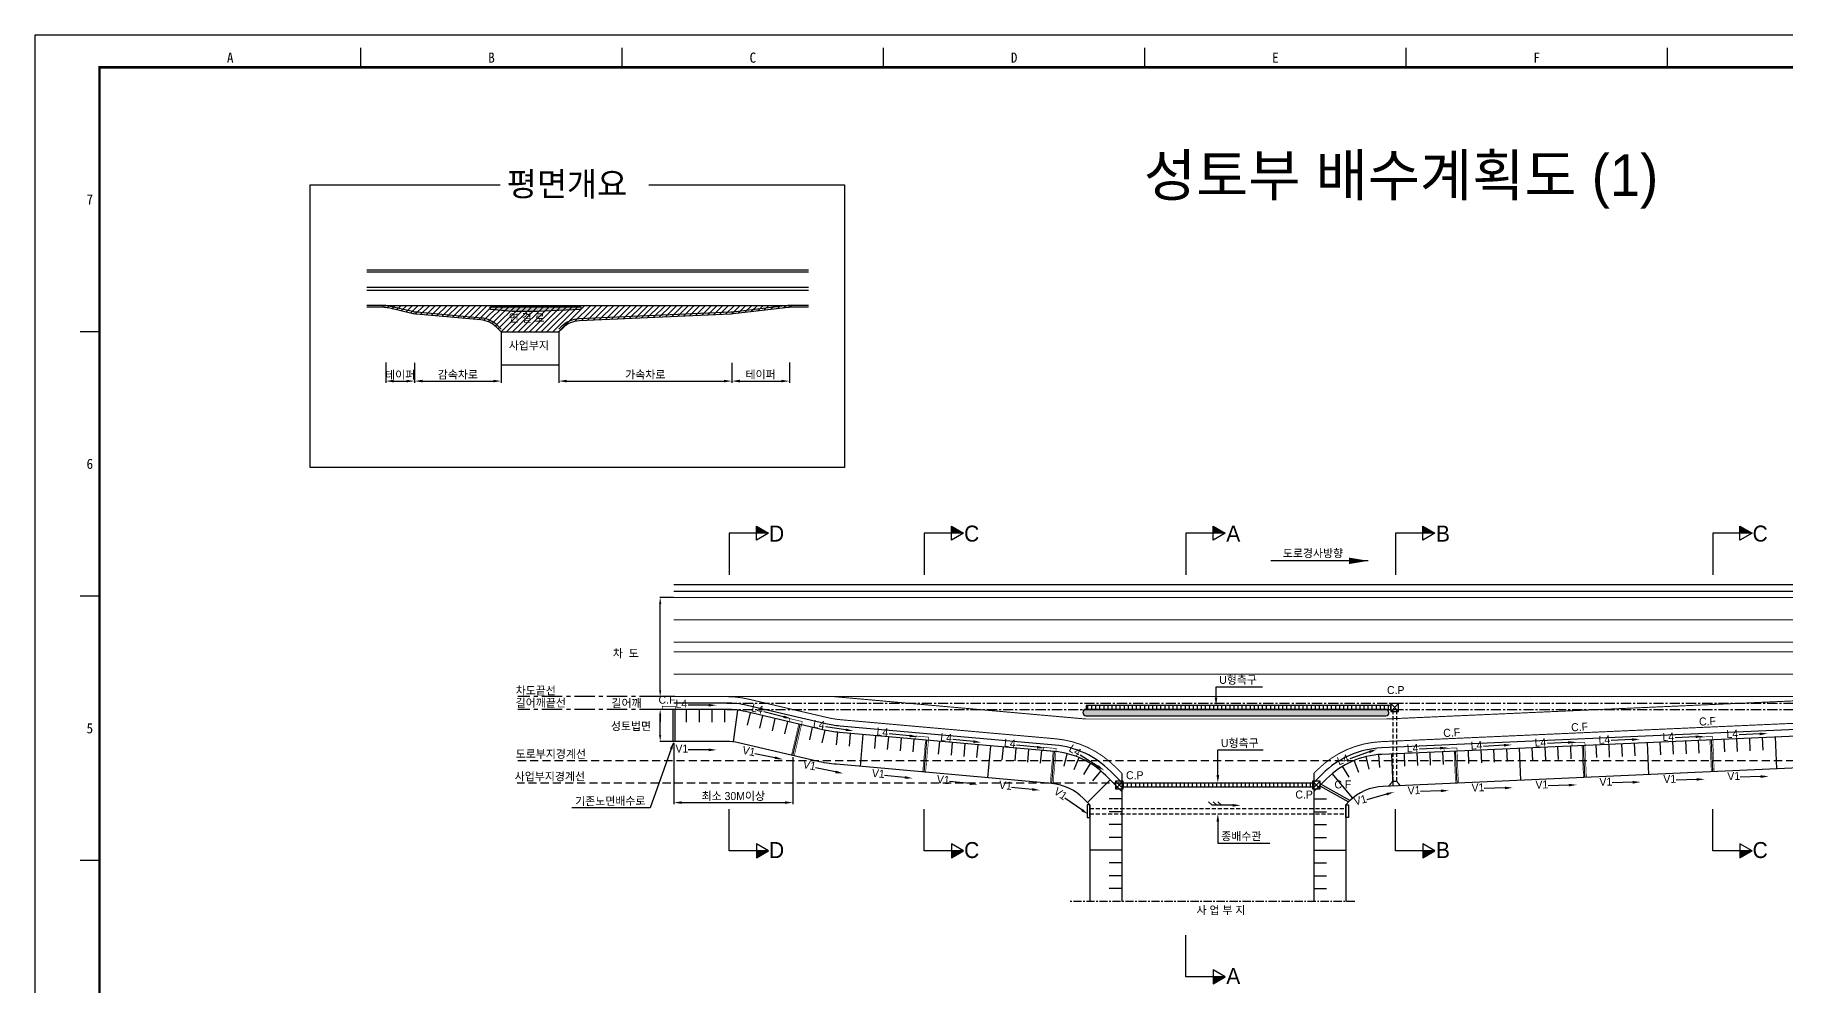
# Model space of a CAD drawing. Header units: millimetres. Extents: x 488 to 911, y 6 to 306.
# Drawn here: x 487.6 to 761.1, y 157.2 to 305.8 of the extents above; entities that cross this region are included whole.
import ezdxf
from ezdxf.enums import TextEntityAlignment as Align

# ---------------------------------------------------------------- set-up
doc = ezdxf.new("R2010")
doc.units = ezdxf.units.MM
doc.header["$LTSCALE"] = 0.2
doc.linetypes.add('CENTER', pattern=[50.8, 31.75, -6.35, 6.35, -6.35])
doc.linetypes.add('HIDDEN', pattern=[9.525, 6.35, -3.175])
for name, color, linetype in [('CC-GSTR-0004', 4, 'Continuous'), ('CM-LANE-0030', 30, 'Continuous'), ('CZ-DIMT-0002', 7, 'Continuous'), ('CZ-EXST-0002', 1, 'Continuous'), ('CZ-LIN1-0007', 7, 'Continuous'), ('CZ-LIN2-0003', 3, 'Continuous'), ('CZ-LIN3-0005', 5, 'Continuous'), ('CZ-LINE-0001', 7, 'Continuous'), ('CZ-MACL-0006', 3, 'Continuous'), ('CZ-TEXT-BOX0', 7, 'Continuous'), ('TITLE', 7, 'Continuous')]:
    doc.layers.add(name, color=color, linetype=linetype)
doc.styles.add('돋움', font='')
doc.styles.add('돋음체', font='')
doc.styles.get('돋움').set_extended_font_data('Dotum')
doc.styles.get('돋음체').set_extended_font_data('DotumChe')

msp = doc.modelspace()

# ---------------------------------------------------------------- hatches: boundary and pattern name
at = {"layer": 'CZ-LIN2-0003'}
h = msp.add_hatch(dxfattribs=at)
h.set_pattern_fill('CROSS', color=256, scale=0.05, style=0)
h.set_pattern_definition([(0, (496.9669, 12.52402), (0.3175, 0.3175), [0.15875, -0.47625]), (90, (497.04626, 12.44464), (-0.3175, 0.3175), [0.15875, -0.47625])])
h.paths.add_polyline_path([(651.78, 200.43, 0.956626), (651.74, 199.43), (663.01, 199.43), (676.1, 199.43), (698.61, 199.43, 0.978035), (698.59, 200.43)])
at = {"layer": 'CZ-LIN3-0005'}
h = msp.add_hatch(dxfattribs=at)
h.set_pattern_fill('ANSI31', color=256, scale=0.2, angle=45, style=0)
h.set_pattern_definition([(90, (491.38624, -8.29264), (-0.635, 1e-16), [])])
h.paths.add_polyline_path([(651.78, 200.43), (699.39, 200.43), (699.39, 201.03), (651.78, 201.03)])
h = msp.add_hatch(dxfattribs=at)
h.set_pattern_fill('ANSI31', color=256, scale=0.2, angle=45, style=0)
h.set_pattern_definition([(90, (496.9669, -20.40686), (-0.635, 1e-16), [])])
h.paths.add_polyline_path([(657.36, 188.32), (687.36, 188.32), (687.36, 188.92), (657.36, 188.92)])
at = {"layer": 'CZ-LINE-0001'}
h = msp.add_hatch(color=256, dxfattribs=at)
edge = h.paths.add_edge_path()
edge.add_line((572.77, 263.27), (558.73, 263.27))
edge.add_arc((558.73, 263.12), 0.15, 90, 264.9204)
edge.add_line((558.71, 262.97), (562.1, 262.67))
edge.add_line((562.1, 262.67), (566.02, 262.67))
edge.add_line((566.02, 262.67), (572.78, 262.97))
edge.add_arc((572.77, 263.12), 0.15, 272.5448, 450)
for points in [[(600.27, 229.09), (600.27, 227.99), (602.17, 227.99)], [(630.74, 229.09), (630.74, 227.99), (632.64, 227.99)], [(671.61, 229.09), (671.61, 227.99), (673.51, 227.99)], [(704.38, 229.09), (704.38, 227.99), (706.28, 227.99)], [(753.93, 229.09), (753.93, 227.99), (755.84, 227.99)], [(602.17, 178.32), (600.27, 178.32), (600.27, 177.22)], [(632.64, 178.32), (630.74, 178.32), (630.74, 177.22)], [(706.28, 178.32), (704.38, 178.32), (704.38, 177.22)], [(755.84, 178.32), (753.93, 178.32), (753.93, 177.22)], [(673.51, 158.63), (671.61, 158.63), (671.61, 157.53)]]:
    msp.add_hatch(color=256, dxfattribs=at).paths.add_polyline_path(points)

# ---------------------------------------------------------------- linework, layer by layer
at = {"layer": 'CC-GSTR-0004'}
for p, q in [((539.4, 269.12), (608.4, 269.12)), ((539.4, 268.82), (608.4, 268.82)), ((541.88, 263.57), (605.66, 263.57)), ((587.36, 219.93), (817.36, 219.93)), ((587.36, 218.93), (817.36, 218.93))]:
    msp.add_line(p, q, dxfattribs=at)
for points in [[(560.4, 259.85), (559.87, 260.38, 0.175969), (557.27, 261.6), (547.19, 262.49, -0.035377), (546.52, 262.6), (542.84, 263.46, 0.05759), (541.88, 263.57), (539.4, 263.57)], [(560.4, 259.43), (559.66, 260.17, 0.175969), (557.24, 261.3), (547.17, 262.19, -0.035377), (546.45, 262.31), (542.77, 263.17, 0.05759), (541.88, 263.27), (539.4, 263.27)], [(608.4, 263.57), (605.66, 263.57, 0.029072), (605.18, 263.55), (596.6, 262.54, -0.017962), (596.25, 262.52), (572.57, 261.46, 0.187394), (569.79, 260.24), (569.4, 259.85)], [(608.4, 263.27), (605.66, 263.27, 0.029072), (605.21, 263.25), (596.63, 262.25, -0.017962), (596.27, 262.22), (572.59, 261.16, 0.187394), (570, 260.03), (569.4, 259.43)], [(657.36, 189.02), (655.58, 190.79, 0.175969), (646.92, 194.84), (613.33, 197.83, -0.035377), (611.1, 198.18), (598.82, 201.06, 0.05759), (595.63, 201.43), (587.36, 201.43)], [(657.36, 187.6), (654.88, 190.09, 0.175969), (646.84, 193.84), (613.24, 196.83, -0.035377), (610.87, 197.21), (598.59, 200.09, 0.05759), (595.63, 200.43), (587.36, 200.43)], [(817.36, 201.43), (808.24, 201.43, 0.029072), (806.61, 201.34), (778.01, 198, -0.017962), (776.87, 197.9), (697.93, 194.4, 0.187394), (688.66, 190.31), (687.36, 189.02)], [(817.36, 200.43), (808.24, 200.43, 0.029072), (806.73, 200.34), (778.13, 197, -0.017962), (776.91, 196.9), (697.98, 193.4, 0.187394), (689.36, 189.6), (687.36, 187.6)]]:
    msp.add_lwpolyline(points, format="xyb", dxfattribs=at)
at = {"layer": 'CM-LANE-0030'}
for p, q in [((539.4, 266.42), (608.4, 266.42)), ((539.4, 265.97), (608.4, 265.97))]:
    msp.add_line(p, q, dxfattribs=at)
at = {"layer": 'CM-LANE-0030', "const_width": 0.15}
for points in [[(587.36, 210.93), (817.36, 210.93)], [(587.36, 209.43), (817.36, 209.43)], [(698.61, 198.93), (777.36, 202.43), (612.36, 202.43), (651.74, 198.93), (698.61, 198.93)]]:
    msp.add_lwpolyline(points, dxfattribs=at)
at = {"layer": 'CZ-EXST-0002'}
for p, q in [((587.36, 200.43), (587.36, 195.43)), ((589.36, 198.43), (589.36, 200.43)), ((591.36, 198.43), (591.36, 200.43)), ((593.36, 198.43), (593.36, 200.43)), ((595.36, 198.43), (595.36, 200.43)), ((596.69, 195.36), (597.36, 200.31)), ((598.86, 197.97), (599.32, 199.92)), ((600.81, 197.51), (601.26, 199.46)), ((602.76, 197.06), (603.21, 199.01)), ((604.7, 196.6), (605.16, 198.55)), ((605.97, 193.23), (607.11, 198.09)), ((608.6, 195.69), (609.05, 197.64)), ((610.56, 195.23), (611, 197.18)), ((612.76, 194.87), (612.97, 196.86)), ((614.79, 194.68), (614.96, 196.68)), ((616.51, 191.52), (616.96, 196.5)), ((618.77, 194.33), (618.95, 196.32)), ((620.76, 194.15), (620.94, 196.15)), ((622.76, 193.98), (622.93, 195.97)), ((624.75, 193.8), (624.93, 195.79)), ((626.48, 190.63), (626.92, 195.61)), ((628.73, 193.45), (628.91, 195.44)), ((630.73, 193.27), (630.9, 195.26)), ((632.72, 193.09), (632.89, 195.08)), ((634.71, 192.91), (634.89, 194.91)), ((636.44, 189.75), (636.88, 194.73)), ((638.69, 192.56), (638.87, 194.55)), ((640.69, 192.38), (640.86, 194.38)), ((717.59, 192.27), (717.5, 194.26)), ((719.72, 189.36), (719.5, 194.35)), ((721.58, 192.44), (721.49, 194.44)), ((723.58, 192.53), (723.49, 194.53)), ((725.58, 192.62), (725.49, 194.62)), ((727.58, 192.71), (727.49, 194.71)), ((729.71, 189.8), (729.49, 194.8)), ((731.57, 192.89), (731.48, 194.89)), ((733.57, 192.98), (733.48, 194.97)), ((735.57, 193.07), (735.48, 195.06)), ((737.57, 193.15), (737.48, 195.15)), ((739.7, 190.25), (739.48, 195.24)), ((741.56, 193.33), (741.47, 195.33)), ((743.56, 193.42), (743.47, 195.42)), ((745.56, 193.51), (745.47, 195.51)), ((747.56, 193.6), (747.47, 195.6)), ((749.69, 190.69), (749.47, 195.68)), ((751.55, 193.78), (751.46, 195.77)), ((753.55, 193.86), (753.46, 195.86)), ((755.55, 193.95), (755.46, 195.95)), ((757.55, 194.04), (757.46, 196.04)), ((759.68, 191.13), (759.46, 196.13)), ((642.68, 192.21), (642.85, 194.2)), ((644.67, 192.03), (644.85, 194.02)), ((646.4, 188.86), (646.84, 193.84)), ((648.33, 191.57), (648.81, 193.51)), ((649.93, 191.04), (650.71, 192.89)), ((651.44, 190.27), (652.48, 191.97)), ((692.89, 189.84), (691.86, 191.55)), ((694.4, 190.59), (693.64, 192.44)), ((696.01, 191.11), (695.54, 193.06)), ((697.68, 191.37), (697.52, 193.37)), ((699.74, 188.47), (699.52, 193.46)), ((701.6, 191.56), (701.51, 193.55)), ((703.6, 191.64), (703.51, 193.64)), ((705.6, 191.73), (705.51, 193.73)), ((707.6, 191.82), (707.51, 193.82)), ((709.73, 188.91), (709.51, 193.91)), ((711.59, 192), (711.5, 194)), ((713.59, 192.09), (713.5, 194.09)), ((715.59, 192.18), (715.5, 194.18)), ((652.01, 185.88), (655.55, 189.42)), ((652.81, 189.28), (654.1, 190.8)), ((693.43, 186.55), (690.23, 190.39)), ((657.36, 186.43), (655.36, 186.43)), ((687.36, 186.43), (689.36, 186.43)), ((652.36, 185.53), (652.36, 170.43)), ((657.36, 184.43), (655.36, 184.43)), ((687.36, 184.43), (689.36, 184.43)), ((692.36, 185.53), (692.36, 170.43)), ((657.36, 182.43), (655.36, 182.43)), ((687.36, 182.43), (689.36, 182.43)), ((657.36, 178.43), (652.36, 178.43)), ((657.36, 180.43), (655.36, 180.43)), ((687.36, 180.43), (689.36, 180.43)), ((687.36, 178.43), (692.36, 178.43)), ((657.36, 176.43), (655.36, 176.43)), ((687.36, 176.43), (689.36, 176.43)), ((657.36, 174.43), (655.36, 174.43)), ((657.36, 172.43), (655.36, 172.43)), ((687.36, 174.43), (689.36, 174.43)), ((687.36, 172.43), (689.36, 172.43))]:
    msp.add_line(p, q, dxfattribs=at)
for points in [[(652.36, 185.53), (651.34, 186.55, 0.175969), (646.39, 188.86), (612.8, 191.85, -0.035377), (609.73, 192.34), (597.45, 195.22, 0.05759), (595.63, 195.43), (587.36, 195.43)], [(817.36, 195.43), (808.24, 195.43, 0.029072), (807.31, 195.38), (778.71, 192.04, -0.017962), (777.14, 191.91), (698.2, 188.4, 0.187394), (692.9, 186.07), (692.36, 185.53)]]:
    msp.add_lwpolyline(points, format="xyb", dxfattribs=at)
at = {"layer": 'CZ-LIN1-0007', "const_width": 0.15}
msp.add_lwpolyline([(587.36, 217.93), (817.36, 217.93)], dxfattribs=at)
at = {"layer": 'CZ-LIN1-0007', "linetype": 'HIDDEN', "ltscale": 3, "const_width": 0.15}
for points in [[(587.36, 214.43), (817.36, 214.43)], [(587.36, 205.93), (817.36, 205.93)], [(595.63, 202.43), (612.36, 202.43)]]:
    msp.add_lwpolyline(points, dxfattribs=at)
at = {"layer": 'CZ-LIN1-0007', "const_width": 0.15}
for points in [[(657.36, 190.43), (656.29, 191.5, 0.175969), (647.01, 195.84), (613.42, 198.82, -0.035377), (611.33, 199.16), (599.05, 202.03, 0.05759), (595.63, 202.43), (587.36, 202.43)], [(817.36, 202.43), (808.24, 202.43, 0.029072), (806.5, 202.33), (777.9, 198.99, -0.017962), (776.82, 198.9), (697.89, 195.39), (697.89, 195.39, 0.187394), (687.95, 191.02), (687.95, 191.02), (687.36, 190.43)]]:
    msp.add_lwpolyline(points, format="xyb", dxfattribs=at)
at = {"layer": 'CZ-LIN2-0003'}
for p, q in [((560.4, 259.43), (560.4, 254.27)), ((560.4, 259.43), (569.4, 259.43)), ((569.4, 259.43), (569.4, 254.27)), ((560.4, 254.27), (569.4, 254.27)), ((657.36, 190.43), (657.36, 170.43)), ((687.36, 190.43), (687.36, 170.43))]:
    msp.add_line(p, q, dxfattribs=at)
msp.add_lwpolyline([(698.59, 200.43), (651.78, 200.43, 0.956626), (651.74, 199.43), (663.01, 199.43), (676.1, 199.43), (698.61, 199.43, 0.978035)], format="xyb", close=True, dxfattribs=at)
at = {"layer": 'CZ-LIN3-0005'}
for p, q in [((699.39, 200.13), (700.59, 201.33)), ((699.39, 201.33), (700.59, 200.13)), ((656.36, 188.02), (657.56, 189.22)), ((656.36, 189.22), (657.56, 188.02)), ((688.36, 188.02), (687.16, 189.22)), ((687.16, 188.02), (688.36, 189.22)), ((692.97, 186.2), (688.36, 188.79)), ((692.82, 185.94), (688.36, 188.44)), ((671.45, 185.44), (670.92, 185.97)), ((672.18, 185.44), (671.65, 185.97)), ((672.91, 185.44), (672.38, 185.97))]:
    msp.add_line(p, q, dxfattribs=at)
at = {"layer": 'CZ-LIN3-0005', "linetype": 'HIDDEN', "ltscale": 0.5}
for p, q in [((699.69, 200.33), (699.69, 189.21)), ((700.29, 200.33), (700.29, 189.21)), ((652.36, 184.93), (692.36, 184.93)), ((652.36, 184.13), (692.36, 184.13))]:
    msp.add_line(p, q, dxfattribs=at)
at = {"layer": 'CZ-LIN3-0005'}
for points, const_width in [([(585.59, 200.43), (587.14, 200.43), (587.14, 195.43), (587.59, 195.43), (587.59, 200.93), (585.59, 200.93), (585.59, 200.43)], 0.1), ([(605.38, 198.5), (606.89, 198.14), (605.75, 193.28), (606.18, 193.17), (607.44, 198.53), (605.49, 198.98), (605.38, 198.5)], 0.1), ([(625.15, 195.77), (626.69, 195.63), (626.25, 190.65), (626.7, 190.61), (627.19, 196.09), (625.2, 196.27), (625.15, 195.77)], 0.1), ([(645.07, 194), (646.62, 193.86), (646.17, 188.88), (646.62, 188.84), (647.11, 194.32), (645.12, 194.5), (645.07, 194)], 0.1), ([(707.73, 193.83), (709.28, 193.9), (709.5, 188.9), (709.95, 188.92), (709.71, 194.42), (707.71, 194.33), (707.73, 193.83)], 0.1), ([(727.71, 194.72), (729.26, 194.79), (729.48, 189.79), (729.93, 189.81), (729.69, 195.31), (727.69, 195.22), (727.71, 194.72)], 0.1), ([(747.69, 195.61), (749.24, 195.67), (749.46, 190.68), (749.91, 190.7), (749.67, 196.19), (747.67, 196.11), (747.69, 195.61)], 0.1), ([(699.09, 188.47), (699.69, 189.21), (700.29, 189.21), (700.89, 188.47)], 0.2)]:
    msp.add_lwpolyline(points, dxfattribs=dict(at, const_width=const_width))
for points in [[(651.78, 200.43), (699.39, 200.43), (699.39, 201.03), (651.78, 201.03)], [(699.39, 200.13), (700.59, 200.13), (700.59, 201.33), (699.39, 201.33)], [(656.36, 188.02), (657.56, 188.02), (657.56, 189.22), (656.36, 189.22)], [(657.36, 188.32), (687.36, 188.32), (687.36, 188.92), (657.36, 188.92)], [(687.16, 188.02), (688.36, 188.02), (688.36, 189.22), (687.16, 189.22)], [(651.96, 185.53), (651.96, 183.53), (652.36, 183.53), (652.36, 185.53)], [(692.76, 185.53), (692.76, 183.53), (692.36, 183.53), (692.36, 185.53)]]:
    msp.add_lwpolyline(points, close=True, dxfattribs=at)
msp.add_lwpolyline([(674.67, 185.44), (671.45, 185.44)], dxfattribs=at)
msp.add_solid([(674.67, 185.65), (675.92, 185.44), (674.67, 185.23)], dxfattribs=at)
at = {"layer": 'CZ-LINE-0001', "color": 30}
for p, q in [((541.88, 263.57), (541.88, 263.27)), ((541.88, 263.4), (542.05, 263.57)), ((542.59, 263.21), (542.95, 263.57)), ((543.32, 263.04), (543.85, 263.57)), ((544.05, 262.87), (544.75, 263.57)), ((544.77, 262.7), (545.64, 263.57)), ((545.5, 262.53), (546.54, 263.57)), ((546.23, 262.36), (547.44, 263.57)), ((546.98, 262.21), (548.34, 263.57)), ((547.8, 262.14), (549.24, 263.57)), ((548.62, 262.06), (550.13, 263.57)), ((549.45, 261.99), (551.03, 263.57)), ((550.27, 261.92), (551.93, 263.57)), ((551.1, 261.84), (552.83, 263.57)), ((551.92, 261.77), (553.73, 263.57)), ((552.75, 261.7), (554.62, 263.57)), ((553.57, 261.62), (555.52, 263.57)), ((554.4, 261.55), (556.42, 263.57)), ((555.22, 261.48), (557.32, 263.57)), ((556.05, 261.4), (558.22, 263.57)), ((556.87, 261.33), (559.11, 263.57)), ((557.67, 261.24), (560.01, 263.57)), ((558.36, 261.03), (560.91, 263.57)), ((558.96, 260.72), (561.81, 263.57)), ((559.47, 260.34), (562.71, 263.57)), ((559.93, 259.9), (563.6, 263.57)), ((560.38, 259.45), (564.5, 263.57)), ((561.25, 259.43), (565.4, 263.57)), ((562.15, 259.43), (566.3, 263.57)), ((563.05, 259.43), (567.2, 263.57)), ((563.95, 259.43), (568.09, 263.57)), ((564.84, 259.43), (568.99, 263.57)), ((565.74, 259.43), (569.89, 263.57)), ((566.64, 259.43), (570.79, 263.57)), ((567.54, 259.43), (571.69, 263.57)), ((568.44, 259.43), (572.59, 263.57)), ((569.33, 259.43), (573.48, 263.57)), ((571.87, 261.07), (574.38, 263.57)), ((572.88, 261.18), (575.28, 263.57)), ((573.82, 261.22), (576.18, 263.57)), ((574.76, 261.26), (577.08, 263.57)), ((575.7, 261.3), (577.97, 263.57)), ((576.64, 261.34), (578.87, 263.57)), ((577.58, 261.39), (579.77, 263.57)), ((578.52, 261.43), (580.67, 263.57)), ((579.46, 261.47), (581.57, 263.57)), ((580.4, 261.51), (582.46, 263.57)), ((581.34, 261.55), (583.36, 263.57)), ((582.28, 261.6), (584.26, 263.57)), ((583.22, 261.64), (585.16, 263.57)), ((584.16, 261.68), (586.06, 263.57)), ((585.1, 261.72), (586.95, 263.57)), ((586.04, 261.76), (587.85, 263.57)), ((586.98, 261.8), (588.75, 263.57)), ((587.92, 261.85), (589.65, 263.57)), ((588.86, 261.89), (590.55, 263.57)), ((589.8, 261.93), (591.44, 263.57)), ((590.74, 261.97), (592.34, 263.57)), ((591.68, 262.01), (593.24, 263.57)), ((592.62, 262.05), (594.14, 263.57)), ((593.56, 262.1), (595.04, 263.57)), ((594.5, 262.14), (595.93, 263.57)), ((595.44, 262.18), (596.83, 263.57)), ((596.38, 262.22), (597.73, 263.57)), ((597.39, 262.33), (598.63, 263.57)), ((598.4, 262.45), (599.53, 263.57)), ((599.42, 262.57), (600.42, 263.57)), ((600.44, 262.69), (601.32, 263.57)), ((601.45, 262.81), (602.22, 263.57)), ((602.47, 262.93), (603.12, 263.57)), ((603.49, 263.05), (604.02, 263.57)), ((604.51, 263.17), (604.91, 263.57)), ((605.51, 263.27), (605.66, 263.43)), ((605.66, 263.57), (605.66, 263.27))]:
    msp.add_line(p, q, dxfattribs=at)
at = {"layer": 'CZ-LINE-0001'}
for p, q in [((558.71, 262.97), (562.1, 262.67)), ((572.77, 263.27), (558.73, 263.27)), ((562.1, 262.67), (566.02, 262.67)), ((566.02, 262.67), (572.78, 262.97)), ((542.36, 254.65), (542.36, 251.49)), ((546.86, 254.62), (546.86, 251.49)), ((546.86, 254.62), (546.86, 251.49)), ((560.4, 254.62), (560.4, 251.49)), ((569.4, 254.56), (569.4, 251.49)), ((596.43, 254.62), (596.43, 251.49)), ((596.43, 254.62), (596.43, 251.49)), ((605.42, 254.67), (605.42, 251.49)), ((543.61, 251.74), (545.61, 251.74)), ((548.11, 251.74), (559.15, 251.74)), ((570.65, 251.74), (595.18, 251.74)), ((597.68, 251.74), (604.17, 251.74)), ((602.17, 227.99), (596.03, 227.99)), ((596.03, 227.99), (596.03, 221.45)), ((600.27, 226.89), (600.27, 229.09)), ((600.27, 229.09), (602.17, 227.99)), ((602.17, 227.99), (600.27, 226.89)), ((632.64, 227.99), (626.5, 227.99)), ((626.5, 227.99), (626.5, 221.45)), ((630.74, 226.89), (630.74, 229.09)), ((630.74, 229.09), (632.64, 227.99)), ((632.64, 227.99), (630.74, 226.89)), ((673.51, 227.99), (667.37, 227.99)), ((667.37, 227.99), (667.37, 221.45)), ((671.61, 226.89), (671.61, 229.09)), ((671.61, 229.09), (673.51, 227.99)), ((673.51, 227.99), (671.61, 226.89)), ((706.28, 227.99), (700.14, 227.99)), ((700.14, 227.99), (700.14, 221.45)), ((704.38, 226.89), (704.38, 229.09)), ((704.38, 229.09), (706.28, 227.99)), ((706.28, 227.99), (704.38, 226.89)), ((755.84, 227.99), (749.69, 227.99)), ((749.69, 227.99), (749.69, 221.45)), ((753.93, 226.89), (753.93, 229.09)), ((753.93, 229.09), (755.84, 227.99)), ((755.84, 227.99), (753.93, 226.89)), ((695.87, 223.65), (680.64, 223.65)), ((587.31, 217.93), (585.18, 217.93)), ((585.23, 203.43), (585.23, 216.93)), ((585.23, 203.43), (585.23, 204.43)), ((587.31, 202.43), (585.18, 202.43)), ((587.31, 202.43), (585.18, 202.43)), ((587.31, 200.43), (585.18, 200.43)), ((587.31, 200.43), (585.18, 200.43)), ((585.23, 196.43), (585.23, 199.43)), ((585.23, 199.43), (585.23, 198.43)), ((587.31, 195.43), (585.18, 195.43)), ((587.36, 195.18), (587.36, 185.62)), ((605.97, 192.98), (605.97, 185.62)), ((588.61, 185.87), (604.72, 185.87)), ((596.03, 178.32), (596.03, 184.86)), ((626.5, 178.32), (626.5, 184.86)), ((700.14, 178.32), (700.14, 184.86)), ((749.69, 178.32), (749.69, 184.86)), ((602.17, 178.32), (596.03, 178.32)), ((602.17, 178.32), (600.27, 179.42)), ((600.27, 179.42), (600.27, 177.22)), ((600.27, 177.22), (602.17, 178.32)), ((632.64, 178.32), (626.5, 178.32)), ((632.64, 178.32), (630.74, 179.42)), ((630.74, 179.42), (630.74, 177.22)), ((630.74, 177.22), (632.64, 178.32)), ((706.28, 178.32), (700.14, 178.32)), ((706.28, 178.32), (704.38, 179.42)), ((704.38, 179.42), (704.38, 177.22)), ((704.38, 177.22), (706.28, 178.32)), ((755.84, 178.32), (749.69, 178.32)), ((755.84, 178.32), (753.93, 179.42)), ((753.93, 179.42), (753.93, 177.22)), ((753.93, 177.22), (755.84, 178.32)), ((667.37, 158.63), (667.37, 165.17)), ((673.51, 158.63), (671.61, 159.73)), ((671.61, 159.73), (671.61, 157.53)), ((673.51, 158.63), (667.37, 158.63)), ((671.61, 157.53), (673.51, 158.63))]:
    msp.add_line(p, q, dxfattribs=at)
at = {"layer": 'CZ-LINE-0001', "linetype": 'CENTER', "ltscale": 0.5}
for p, q in [((585.18, 202.43), (563.02, 202.43)), ((585.18, 200.43), (563.02, 200.43))]:
    msp.add_line(p, q, dxfattribs=at)
at = {"layer": 'CZ-LINE-0001', "linetype": 'CENTER', "ltscale": 0.25}
for p, q in [((595.63, 201.43), (808.24, 201.43)), ((595.63, 200.43), (808.24, 200.43))]:
    msp.add_line(p, q, dxfattribs=at)
at = {"layer": 'CZ-LINE-0001', "linetype": 'HIDDEN'}
for p, q in [((563.02, 192.43), (817.78, 192.43)), ((657.36, 188.92), (562.87, 188.92))]:
    msp.add_line(p, q, dxfattribs=at)
at = {"layer": 'CZ-LINE-0001', "linetype": 'CENTER', "ltscale": 0.2}
msp.add_line((693.75, 170.43), (649.27, 170.43), dxfattribs=at)
at = {"layer": 'CZ-LINE-0001'}
for points in [[(672.08, 202.28), (672.08, 203.97), (679.33, 203.97)], [(592.81, 201.09), (589.6, 201.09)], [(604.52, 199.28), (601.41, 200.07)], [(614.24, 197.24), (611.06, 197.71)], [(624.2, 196.29), (621, 196.6)], [(634.16, 195.4), (630.96, 195.71)], [(644.11, 194.52), (640.92, 194.83)], [(707.07, 194.38), (703.86, 194.22)], [(717.06, 194.82), (713.85, 194.66)], [(727.05, 195.27), (723.84, 195.11)], [(737.04, 195.71), (733.83, 195.55)], [(747.03, 196.16), (743.82, 195.99)], [(757.02, 196.6), (753.81, 196.44)], [(592.81, 194.1), (589.6, 194.1)], [(603.16, 192.87), (600.01, 193.51)], [(653.56, 191.57), (650.85, 193.28)], [(672.36, 190.17), (672.36, 194.09), (679.46, 194.09)], [(696.02, 193.78), (692.99, 192.73)], [(612.63, 190.67), (609.48, 191.3)], [(623.47, 189.8), (620.27, 190.11)], [(633.61, 188.83), (630.41, 189.15)], [(737.18, 189.04), (733.97, 188.94)], [(747.17, 189.48), (743.96, 189.38)], [(757.16, 189.93), (753.95, 189.83)], [(643.34, 187.93), (640.14, 188.25)], [(651.12, 184.71), (648.48, 186.54)], [(698.71, 187.18), (695.62, 186.32)], [(707.21, 187.71), (704, 187.61)], [(717.2, 188.15), (713.99, 188.05)], [(727.19, 188.6), (723.98, 188.5)], [(672.36, 182.88), (672.36, 179.52), (680.48, 179.52)]]:
    msp.add_lwpolyline(points, dxfattribs=at)
at = {"layer": 'CZ-LINE-0001', "extrusion": (0, 0, -1)}
msp.add_lwpolyline([(-586.95, 194.25), (-583.68, 185.04), (-571.43, 185.04)], dxfattribs=at)
at = {"layer": 'CZ-LINE-0001'}
for centre, start, end in [((558.73, 263.12), 90, 264.9204), ((572.77, 263.12), 272.5448, 90)]:
    msp.add_arc(centre, 0.15, start, end, dxfattribs=at)
for points in [[(543.61, 251.95), (543.61, 251.54), (542.36, 251.74)], [(545.61, 251.95), (545.61, 251.54), (546.86, 251.74)], [(548.11, 251.95), (548.11, 251.54), (546.86, 251.74)], [(559.15, 251.95), (559.15, 251.54), (560.4, 251.74)], [(570.65, 251.95), (570.65, 251.54), (569.4, 251.74)], [(595.18, 251.95), (595.18, 251.54), (596.43, 251.74)], [(597.68, 251.95), (597.68, 251.54), (596.43, 251.74)], [(604.17, 251.95), (604.17, 251.54), (605.42, 251.74)], [(692.87, 224.15), (695.87, 223.65), (692.87, 223.15)], [(585.07, 216.93), (585.4, 216.93), (585.23, 217.93)], [(585.07, 203.43), (585.4, 203.43), (585.23, 202.43)], [(585.07, 203.43), (585.4, 203.43), (585.23, 202.43)], [(585.07, 199.43), (585.4, 199.43), (585.23, 200.43)], [(585.07, 199.43), (585.4, 199.43), (585.23, 200.43)], [(592.81, 201.29), (594.06, 201.09), (592.81, 200.88)], [(672.28, 202.28), (672.08, 201.03), (671.87, 202.28)], [(604.57, 199.48), (605.73, 198.97), (604.47, 199.08)], [(614.27, 197.44), (615.48, 197.05), (614.21, 197.03)], [(585.07, 196.43), (585.4, 196.43), (585.23, 195.43)], [(592.81, 194.31), (594.06, 194.1), (592.81, 193.9)], [(624.22, 196.5), (625.44, 196.17), (624.18, 196.08)], [(634.18, 195.61), (635.4, 195.28), (634.14, 195.19)], [(644.13, 194.72), (645.36, 194.4), (644.09, 194.31)], [(707.05, 194.59), (708.31, 194.44), (707.08, 194.17)], [(717.04, 195.03), (718.3, 194.89), (717.07, 194.62)], [(727.04, 195.48), (728.29, 195.33), (727.06, 195.06)], [(737.03, 195.92), (738.28, 195.77), (737.05, 195.5)], [(747.02, 196.36), (748.27, 196.22), (747.04, 195.95)], [(757.01, 196.81), (758.26, 196.66), (757.03, 196.39)], [(603.21, 193.08), (604.39, 192.63), (603.12, 192.67)], [(653.68, 191.74), (654.62, 190.9), (653.45, 191.39)], [(695.95, 193.98), (697.2, 194.19), (696.09, 193.58)], [(612.67, 190.87), (613.86, 190.42), (612.59, 190.46)], [(623.49, 190), (624.71, 189.67), (623.44, 189.59)], [(633.63, 189.04), (634.86, 188.71), (633.59, 188.62)], [(672.57, 190.17), (672.36, 188.92), (672.15, 190.17)], [(727.19, 188.8), (728.44, 188.64), (727.2, 188.39)], [(737.18, 189.25), (738.43, 189.08), (737.19, 188.83)], [(747.17, 189.69), (748.42, 189.52), (747.18, 189.28)], [(757.16, 190.14), (758.41, 189.97), (757.17, 189.72)], [(588.61, 186.08), (588.61, 185.66), (587.36, 185.87)], [(604.72, 186.08), (604.72, 185.66), (605.97, 185.87)], [(643.36, 188.14), (644.58, 187.8), (643.32, 187.72)], [(698.66, 187.38), (699.92, 187.52), (698.77, 186.98)], [(707.21, 187.92), (708.46, 187.75), (707.22, 187.5)], [(717.2, 188.36), (718.45, 188.19), (717.21, 187.94)], [(651.24, 184.88), (652.15, 184), (651.01, 184.54)], [(672.15, 182.88), (672.36, 184.13), (672.57, 182.88)]]:
    msp.add_solid(points, dxfattribs=at)
at = {"layer": 'CZ-LINE-0001', "extrusion": (0, 0, -1)}
msp.add_solid([(-587.14, 194.18), (-587.36, 195.43), (-586.75, 194.32)], dxfattribs=at)
at = {"layer": 'CZ-MACL-0006'}
msp.add_lwpolyline([(583.45, 282.41), (614.05, 282.41), (614.05, 238.26), (530.55, 238.26), (530.55, 282.41), (560.24, 282.41)], dxfattribs=at)
at = {"layer": 'TITLE', "color": 7, "linetype": 'Continuous'}
for p, q in [((538.47, 300.79), (538.47, 303.81)), ((579.29, 300.79), (579.29, 303.81)), ((620.12, 300.79), (620.12, 303.81)), ((660.94, 300.79), (660.94, 303.81)), ((701.77, 300.79), (701.77, 303.81)), ((742.59, 300.79), (742.59, 303.81)), ((497.64, 259.46), (494.62, 259.46)), ((497.64, 218.13), (494.62, 218.13)), ((497.64, 176.8), (494.62, 176.8))]:
    msp.add_line(p, q, dxfattribs=at)
at = {"layer": 'TITLE'}
msp.add_lwpolyline([(487.56, 6.45), (910.92, 6.45), (910.92, 305.83), (487.56, 305.83)], close=True, dxfattribs=at)
at = {"layer": 'TITLE', "linetype": 'Continuous', "const_width": 0.403}
msp.add_lwpolyline([(497.64, 11.49), (497.64, 300.79), (905.89, 300.79), (905.89, 11.49)], close=True, dxfattribs=at)

# ---------------------------------------------------------------- texts
at = {"layer": 'CZ-DIMT-0002', "style": '돋움'}
for s, p in [('연 결 로', (561.58, 260.99)), ('사업부지', (561.58, 256.69)), ('차  도', (577.84, 208.57)), ('차도끝선', (562.66, 202.75)), ('C.F', (584.98, 201.32)), ('길어깨끝선', (562.66, 200.84)), ('길어깨', (577.63, 200.78)), ('L4', (587.62, 200.68)), ('성토법면', (577.54, 197.19)), ('도로부지경계선', (562.66, 192.84)), ('V1', (587.62, 193.69)), ('사업부지경계선', (562.51, 189.33))]:
    msp.add_text(s, height=1.25, dxfattribs=at).set_placement(p)
for s, height, p in [('D', 2.5, (603.42, 227.91)), ('C', 2.5, (633.9, 227.91)), ('A', 2.5, (674.77, 227.91)), ('B', 2.5, (707.53, 227.91)), ('C', 2.5, (757.09, 227.91)), ('도로경사방향', 1.25, (687.22, 224.83)), ('U형측구', 1.25, (675.52, 205.05)), ('C.P', 1.25, (700.15, 203.46)), ('U형측구', 1.25, (675.8, 195.17)), ('C.P', 1.25, (659.38, 190.15)), ('C.F', 1.25, (691.9, 188.71)), ('C.P', 1.25, (685.84, 187.13)), ('종배수관', 1.25, (676.03, 180.61)), ('D', 2.5, (603.42, 178.45)), ('C', 2.5, (633.9, 178.45)), ('B', 2.5, (707.53, 178.45)), ('C', 2.5, (757.09, 178.45)), ('사 업 부 지', 1.25, (672.85, 169.04)), ('A', 2.5, (674.77, 158.76))]:
    msp.add_text(s, height=height, dxfattribs=at).set_placement(p, align=Align.MIDDLE_CENTER)
for s, rotation, p in [('L4', 345.7313, (599.38, 200.16)), ('L4', 351.5466, (609.04, 197.59)), ('L4', 354.4468, (618.99, 196.38)), ('C.F', 2.877, (707.61, 196.11)), ('C.F', 2.877, (727.59, 197)), ('C.F', 2.877, (747.57, 197.89)), ('L4', 2.877, (751.85, 195.93)), ('V1', 348.6025, (597.99, 193.5)), ('L4', 354.4468, (628.95, 195.5)), ('L4', 354.4468, (638.9, 194.61)), ('L4', 327.7761, (648.95, 193.99)), ('L4', 2.877, (701.9, 193.71)), ('L4', 2.877, (711.89, 194.15)), ('L4', 2.877, (721.88, 194.6)), ('L4', 2.877, (731.87, 195.04)), ('L4', 2.877, (741.86, 195.49)), ('V1', 348.6025, (607.46, 191.29)), ('L4', 19.1351, (691.25, 191.69)), ('V1', 354.3036, (618.26, 189.9)), ('V1', 354.3036, (628.4, 188.94)), ('V1', 354.3036, (638.13, 188.04)), ('V1', 1.7789, (712.02, 187.58)), ('V1', 1.7789, (722.01, 188.03)), ('V1', 1.7789, (732, 188.47)), ('V1', 1.7789, (741.99, 188.91)), ('V1', 1.7789, (751.98, 189.36)), ('기존노면배수로', 0.3385, (571.96, 185.45)), ('V1', 325.2893, (646.62, 187.33)), ('V1', 15.5777, (693.82, 185.39)), ('V1', 1.7789, (702.03, 187.14))]:
    msp.add_text(s, height=1.25, rotation=rotation, dxfattribs=at).set_placement(p)
at = {"layer": 'CZ-LINE-0001', "char_height": 1.25, "attachment_point": 5, "style": '돋움'}
for s, insert in [('\\A1;테이퍼', (544.61, 252.64)), ('\\A1;감속차로', (553.63, 252.69)), ('\\A1;가속차로', (582.91, 252.69)), ('\\A1;테이퍼', (600.92, 252.69)), ('\\A1;최소 30M이상', (596.66, 186.82))]:
    msp.add_mtext(s, dxfattribs=dict(at, insert=insert))
at = {"layer": 'CZ-TEXT-BOX0', "style": '돋움'}
msp.add_text('평면개요', height=3.75, dxfattribs=at).set_placement((561.27, 282.55), align=Align.MIDDLE_LEFT)
at = {"layer": 'TITLE', "color": 3, "linetype": 'Continuous', "style": '돋음체'}
for s, p in [('A', (518.06, 302.3)), ('B', (558.88, 302.3)), ('C', (599.71, 302.3)), ('D', (640.53, 302.3)), ('E', (681.35, 302.3)), ('F', (722.18, 302.3)), ('7', (496.13, 280.13)), ('6', (496.13, 238.8)), ('5', (496.13, 197.47))]:
    msp.add_text(s, height=1.59, dxfattribs=at).set_placement(p, align=Align.MIDDLE)
at = {"layer": 'TITLE', "style": '돋움'}
msp.add_text('성토부 배수계획도 (1)', height=6.5, dxfattribs=at).set_placement((700.98, 283.91), align=Align.MIDDLE_CENTER)

doc.saveas('drawing.dxf')
